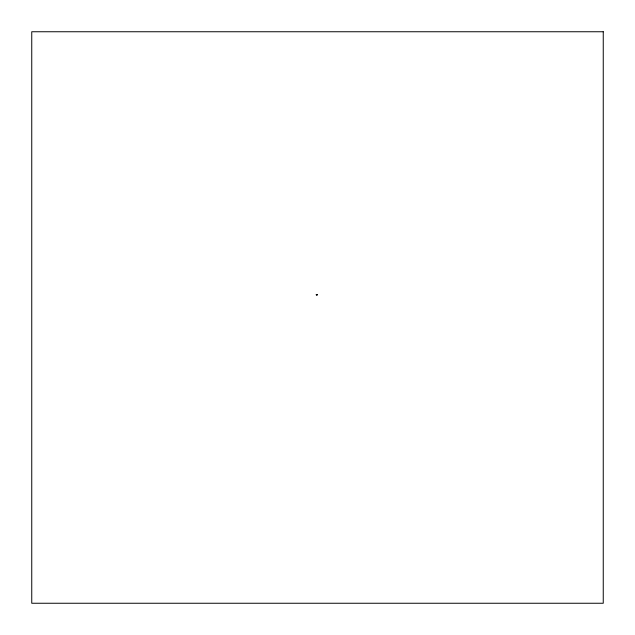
<?xml version="1.0" encoding="UTF-8"?>
<svg xmlns="http://www.w3.org/2000/svg" width="635" height="635" viewBox="0 0 635 635"><rect width="100%" height="100%" fill="white"/><g stroke="black" fill="none" stroke-linecap="round" stroke-linejoin="round"><path stroke-width="0.95" d="M316.309 294.83L316.603 295.1L316.159 294.68M316.865 294.791L317.484 294.791M316.96 294.672A1.262 1.262 0 0 1 317.389 294.664M317.389 294.783A1.27 1.27 0 0 1 316.96 294.791M603.25 31.75L31.75 31.75L31.75 603.25L603.25 603.25L603.25 31.75"/></g></svg>
